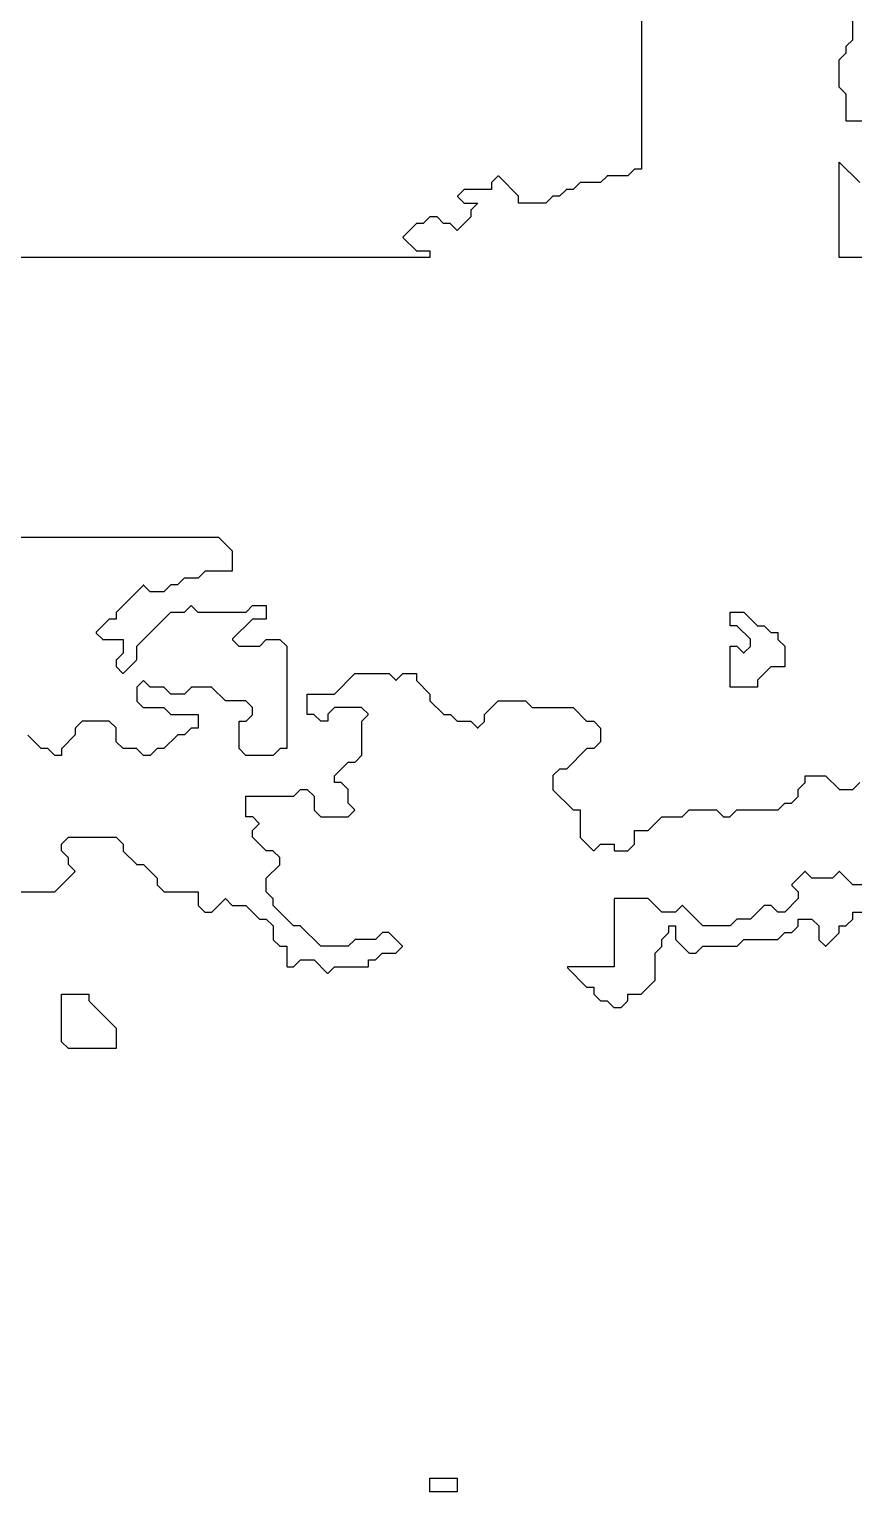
# Model space of a CAD drawing. Header units: metres. Extents: x 0 to 799, y 1 to 1100.
# Drawn here: x 233.2 to 354.1, y 336 to 550.5 of the extents above; entities that cross this region are included whole.
import ezdxf

# ---------------------------------------------------------------- set-up
doc = ezdxf.new("R2010")
doc.units = ezdxf.units.M
doc.layers.add('forest', color=7, linetype='Continuous')
doc.layers.add('forestfragmentation', color=7, linetype='Continuous')

msp = doc.modelspace()

# ---------------------------------------------------------------- linework, layer by layer
at = {"layer": 'forest', "color": 191}
for points in [[(323, 562), (323, 530), (323, 530), (323, 530), (322.04, 530), (322.03, 530), (322.02, 530), (322.01, 530), (322, 529.99), (321.99, 529.99), (321.99, 529.98), (321.98, 529.98), (321.97, 529.97), (321, 529), (321, 529), (321, 529), (318.04, 529), (318.03, 529), (318.02, 529), (318.01, 529), (318, 528.99), (317.99, 528.99), (317.99, 528.98), (317.98, 528.98), (317.97, 528.97), (317, 528), (317, 528), (317, 528), (314.04, 528), (314.03, 528), (314.02, 528), (314.01, 528), (314, 527.99), (313.99, 527.99), (313.99, 527.98), (313.98, 527.98), (313.97, 527.97), (313, 527), (313, 527), (313, 527), (312.04, 527), (312.03, 527), (312.02, 527), (312.01, 527), (312, 526.99), (311.99, 526.99), (311.99, 526.98), (311.98, 526.98), (311.97, 526.97), (311, 526), (311, 526), (311, 526), (310.04, 526), (310.03, 526), (310.02, 526), (310.01, 526), (310, 525.99), (309.99, 525.99), (309.99, 525.98), (309.98, 525.98), (309.97, 525.97), (309, 525), (309, 525), (309, 525), (305, 525), (305, 525), (305, 525), (305, 525.96), (305, 525.97), (305, 525.98), (305, 525.99), (304.99, 526), (304.99, 526.01), (304.98, 526.01), (304.98, 526.02), (304.97, 526.03), (302.07, 528.93), (302.06, 528.94), (302.06, 528.94), (302.05, 528.95), (302.04, 528.95), (302.03, 528.95), (302.02, 528.96), (302.01, 528.96), (302, 528.96), (301.99, 528.96), (301.98, 528.96), (301.97, 528.95), (301.96, 528.95), (301.95, 528.95), (301.94, 528.94), (301.94, 528.94), (301.93, 528.93), (301.03, 528.03), (301.02, 528.02), (301.02, 528.01), (301.01, 528.01), (301.01, 528), (301, 527.99), (301, 527.98), (301, 527.97), (301, 527.96), (301, 527), (301, 527), (301, 527), (297.04, 527), (297.03, 527), (297.02, 527), (297.01, 527), (297, 526.99), (296.99, 526.99), (296.99, 526.98), (296.98, 526.98), (296.97, 526.97), (296.07, 526.07), (296.06, 526.06), (296.06, 526.06), (296.05, 526.05), (296.05, 526.04), (296.05, 526.03), (296.04, 526.02), (296.04, 526.01), (296.04, 526), (296.04, 525.99), (296.04, 525.98), (296.05, 525.97), (296.05, 525.96), (296.05, 525.95), (296.06, 525.94), (296.06, 525.94), (296.07, 525.93), (296.97, 525.03), (296.98, 525.02), (296.99, 525.02), (296.99, 525.01), (297, 525.01), (297.01, 525), (297.02, 525), (297.03, 525), (297.04, 525), (299, 525), (299, 525), (299, 525), (298.03, 524.03), (298.02, 524.02), (298.02, 524.01), (298.01, 524.01), (298.01, 524), (298, 523.99), (298, 523.98), (298, 523.97), (298, 523.96), (298, 523), (298, 523), (298, 523), (296, 521), (296, 521), (296, 521), (295.03, 521.97), (295.02, 521.98), (295.01, 521.98), (295.01, 521.99), (295, 521.99), (294.99, 522), (294.98, 522), (294.97, 522), (294.96, 522), (294, 522), (294, 522), (294, 522), (293.03, 522.97), (293.02, 522.98), (293.01, 522.98), (293.01, 522.99), (293, 522.99), (292.99, 523), (292.98, 523), (292.97, 523), (292.96, 523), (292.04, 523), (292.03, 523), (292.02, 523), (292.01, 523), (292, 522.99), (291.99, 522.99), (291.99, 522.98), (291.98, 522.98), (291.97, 522.97), (291, 522), (291, 522), (291, 522), (290.04, 522), (290.03, 522), (290.02, 522), (290.01, 522), (290, 521.99), (289.99, 521.99), (289.99, 521.98), (289.98, 521.98), (289.97, 521.97), (288.07, 520.07), (288.06, 520.06), (288.06, 520.06), (288.05, 520.05), (288.05, 520.04), (288.05, 520.03), (288.04, 520.02), (288.04, 520.01), (288.04, 520), (288.04, 519.99), (288.04, 519.98), (288.05, 519.97), (288.05, 519.96), (288.05, 519.95), (288.06, 519.94), (288.06, 519.94), (288.07, 519.93), (289.97, 518.03), (289.98, 518.02), (289.99, 518.02), (289.99, 518.01), (290, 518.01), (290.01, 518), (290.02, 518), (290.03, 518), (290.04, 518), (292, 518), (292, 518), (292, 518), (292, 517), (292, 517), (292, 517), (219.1, 517)], [(355.96, 537), (353, 537), (353, 537), (353, 537), (353, 540.96), (353, 540.97), (353, 540.98), (353, 540.99), (352.99, 541), (352.99, 541.01), (352.98, 541.01), (352.98, 541.02), (352.97, 541.03), (352, 542), (352, 542), (352, 542), (352, 546), (352, 546), (352, 546), (352.97, 546.97), (352.98, 546.98), (352.98, 546.99), (352.99, 546.99), (352.99, 547), (353, 547.01), (353, 547.02), (353, 547.03), (353, 547.04), (353, 548), (353, 548), (353, 548), (353.97, 548.97), (353.98, 548.98), (353.98, 548.99), (353.99, 548.99), (353.99, 549), (354, 549.01), (354, 549.02), (354, 549.03), (354, 549.04), (354, 553)], [(363.96, 517), (352, 517), (352, 517), (352, 517), (352, 531), (352, 531), (352, 531), (355, 528)], [(219.1, 476), (261, 476), (261, 476), (261, 476), (263, 474), (263, 474), (263, 474), (263, 471), (263, 471), (263, 471), (259.04, 471), (259.03, 471), (259.02, 471), (259.01, 471), (259, 470.99), (258.99, 470.99), (258.99, 470.98), (258.98, 470.98), (258.97, 470.97), (258, 470), (258, 470), (258, 470), (256.04, 470), (256.03, 470), (256.02, 470), (256.01, 470), (256, 469.99), (255.99, 469.99), (255.99, 469.98), (255.98, 469.98), (255.97, 469.97), (255, 469), (255, 469), (255, 469), (254.04, 469), (254.03, 469), (254.02, 469), (254.01, 469), (254, 468.99), (253.99, 468.99), (253.99, 468.98), (253.98, 468.98), (253.97, 468.97), (253, 468), (253, 468), (253, 468), (251, 468), (251, 468), (251, 468), (250.07, 468.93), (250.06, 468.94), (250.06, 468.94), (250.05, 468.95), (250.04, 468.95), (250.03, 468.95), (250.02, 468.96), (250.01, 468.96), (250, 468.96), (249.99, 468.96), (249.98, 468.96), (249.97, 468.95), (249.96, 468.95), (249.95, 468.95), (249.94, 468.94), (249.94, 468.94), (249.93, 468.93), (246.03, 465.03), (246.02, 465.02), (246.02, 465.01), (246.01, 465.01), (246.01, 465), (246, 464.99), (246, 464.98), (246, 464.97), (246, 464.96), (246, 464), (246, 464), (246, 464), (245.04, 464), (245.03, 464), (245.02, 464), (245.01, 464), (245, 463.99), (244.99, 463.99), (244.99, 463.98), (244.98, 463.98), (244.97, 463.97), (243.07, 462.07), (243.06, 462.06), (243.06, 462.06), (243.05, 462.05), (243.05, 462.04), (243.05, 462.03), (243.04, 462.02), (243.04, 462.01), (243.04, 462), (243.04, 461.99), (243.04, 461.98), (243.05, 461.97), (243.05, 461.96), (243.05, 461.95), (243.06, 461.94), (243.06, 461.94), (243.07, 461.93), (243.97, 461.03), (243.98, 461.02), (243.99, 461.02), (243.99, 461.01), (244, 461.01), (244.01, 461), (244.02, 461), (244.03, 461), (244.04, 461), (247, 461), (247, 461), (247, 461), (247, 459), (247, 459), (247, 459), (246.03, 458.03), (246.02, 458.02), (246.02, 458.01), (246.01, 458.01), (246.01, 458), (246, 457.99), (246, 457.98), (246, 457.97), (246, 457.96), (246, 457.04), (246, 457.03), (246, 457.02), (246, 457.01), (246.01, 457), (246.01, 456.99), (246.02, 456.99), (246.02, 456.98), (246.03, 456.97), (246.93, 456.07), (246.94, 456.06), (246.94, 456.06), (246.95, 456.05), (246.96, 456.05), (246.97, 456.05), (246.98, 456.04), (246.99, 456.04), (247, 456.04), (247.01, 456.04), (247.02, 456.04), (247.03, 456.05), (247.04, 456.05), (247.05, 456.05), (247.06, 456.06), (247.06, 456.06), (247.07, 456.07), (248.97, 457.97), (248.98, 457.98), (248.98, 457.99), (248.99, 457.99), (248.99, 458), (249, 458.01), (249, 458.02), (249, 458.03), (249, 458.04), (249, 460), (249, 460), (249, 460), (254, 465), (254, 465), (254, 465), (255.96, 465), (255.97, 465), (255.98, 465), (255.99, 465), (256, 465.01), (256.01, 465.01), (256.01, 465.02), (256.02, 465.02), (256.03, 465.03), (257, 466), (257, 466), (257, 466), (257.97, 465.03), (257.98, 465.02), (257.99, 465.02), (257.99, 465.01), (258, 465.01), (258.01, 465), (258.02, 465), (258.03, 465), (258.04, 465), (264.96, 465), (264.97, 465), (264.98, 465), (264.99, 465), (265, 465.01), (265.01, 465.01), (265.01, 465.02), (265.02, 465.02), (265.03, 465.03), (266, 466), (266, 466), (266, 466), (268, 466), (268, 466), (268, 466), (268, 464), (268, 464), (268, 464), (266.04, 464), (266.03, 464), (266.02, 464), (266.01, 464), (266, 463.99), (265.99, 463.99), (265.99, 463.98), (265.98, 463.98), (265.97, 463.97), (263.07, 461.07), (263.06, 461.06), (263.06, 461.06), (263.05, 461.05), (263.05, 461.04), (263.05, 461.03), (263.04, 461.02), (263.04, 461.01), (263.04, 461), (263.04, 460.99), (263.04, 460.98), (263.05, 460.97), (263.05, 460.96), (263.05, 460.95), (263.06, 460.94), (263.06, 460.94), (263.07, 460.93), (263.97, 460.03), (263.98, 460.02), (263.99, 460.02), (263.99, 460.01), (264, 460.01), (264.01, 460), (264.02, 460), (264.03, 460), (264.04, 460), (266.96, 460), (266.97, 460), (266.98, 460), (266.99, 460), (267, 460.01), (267.01, 460.01), (267.01, 460.02), (267.02, 460.02), (267.03, 460.03), (268, 461), (268, 461), (268, 461), (270, 461), (270, 461), (270, 461), (271, 460), (271, 460), (271, 460), (271, 445), (271, 445), (271, 445), (270.04, 445), (270.03, 445), (270.02, 445), (270.01, 445), (270, 444.99), (269.99, 444.99), (269.99, 444.98), (269.98, 444.98), (269.97, 444.97), (269, 444), (269, 444), (269, 444), (265, 444), (265, 444), (265, 444), (264, 445), (264, 445), (264, 445), (264, 449), (264, 449), (264, 449), (264.96, 449), (264.97, 449), (264.98, 449), (264.99, 449), (265, 449.01), (265.01, 449.01), (265.01, 449.02), (265.02, 449.02), (265.03, 449.03), (265.97, 449.97), (265.98, 449.98), (265.98, 449.99), (265.99, 449.99), (265.99, 450), (266, 450.01), (266, 450.02), (266, 450.03), (266, 450.04), (266, 450.96), (266, 450.97), (266, 450.98), (266, 450.99), (265.99, 451), (265.99, 451.01), (265.98, 451.01), (265.98, 451.02), (265.97, 451.03), (265.03, 451.97), (265.02, 451.98), (265.01, 451.98), (265.01, 451.99), (265, 451.99), (264.99, 452), (264.98, 452), (264.97, 452), (264.96, 452), (262, 452), (262, 452), (262, 452), (260.03, 453.97), (260.02, 453.98), (260.01, 453.98), (260.01, 453.99), (260, 453.99), (259.99, 454), (259.98, 454), (259.97, 454), (259.96, 454), (257.04, 454), (257.03, 454), (257.02, 454), (257.01, 454), (257, 453.99), (256.99, 453.99), (256.99, 453.98), (256.98, 453.98), (256.97, 453.97), (256, 453), (256, 453), (256, 453), (254, 453), (254, 453), (254, 453), (253.03, 453.97), (253.02, 453.98), (253.01, 453.98), (253.01, 453.99), (253, 453.99), (252.99, 454), (252.98, 454), (252.97, 454), (252.96, 454), (251, 454), (251, 454), (251, 454), (250.07, 454.93), (250.06, 454.94), (250.06, 454.94), (250.05, 454.95), (250.04, 454.95), (250.03, 454.95), (250.02, 454.96), (250.01, 454.96), (250, 454.96), (249.99, 454.96), (249.98, 454.96), (249.97, 454.95), (249.96, 454.95), (249.95, 454.95), (249.94, 454.94), (249.94, 454.94), (249.93, 454.93), (249.03, 454.03), (249.02, 454.02), (249.02, 454.01), (249.01, 454.01), (249.01, 454), (249, 453.99), (249, 453.98), (249, 453.97), (249, 453.96), (249, 452.04), (249, 452.03), (249, 452.02), (249, 452.01), (249.01, 452), (249.01, 451.99), (249.02, 451.99), (249.02, 451.98), (249.03, 451.97), (249.97, 451.03), (249.98, 451.02), (249.99, 451.02), (249.99, 451.01), (250, 451.01), (250.01, 451), (250.02, 451), (250.03, 451), (250.04, 451), (253, 451), (253, 451), (253, 451), (253.97, 450.03), (253.98, 450.02), (253.99, 450.02), (253.99, 450.01), (254, 450.01), (254.01, 450), (254.02, 450), (254.03, 450), (254.04, 450), (258, 450), (258, 450), (258, 450), (258, 448), (258, 448), (258, 448), (257.04, 448), (257.03, 448), (257.02, 448), (257.01, 448), (257, 447.99), (256.99, 447.99), (256.99, 447.98), (256.98, 447.98), (256.97, 447.97), (256, 447), (256, 447), (256, 447), (255.04, 447), (255.03, 447), (255.02, 447), (255.01, 447), (255, 446.99), (254.99, 446.99), (254.99, 446.98), (254.98, 446.98), (254.97, 446.97), (253, 445), (253, 445), (253, 445), (252.04, 445), (252.03, 445), (252.02, 445), (252.01, 445), (252, 444.99), (251.99, 444.99), (251.99, 444.98), (251.98, 444.98), (251.97, 444.97), (251, 444), (251, 444), (251, 444), (250, 444), (250, 444), (250, 444), (249.03, 444.97), (249.02, 444.98), (249.01, 444.98), (249.01, 444.99), (249, 444.99), (248.99, 445), (248.98, 445), (248.97, 445), (248.96, 445), (247, 445), (247, 445), (247, 445), (246, 446), (246, 446), (246, 446), (246, 447.96), (246, 447.97), (246, 447.98), (246, 447.99), (245.99, 448), (245.99, 448.01), (245.98, 448.01), (245.98, 448.02), (245.97, 448.03), (245.03, 448.97), (245.02, 448.98), (245.01, 448.98), (245.01, 448.99), (245, 448.99), (244.99, 449), (244.98, 449), (244.97, 449), (244.96, 449), (241.04, 449), (241.03, 449), (241.02, 449), (241.01, 449), (241, 448.99), (240.99, 448.99), (240.99, 448.98), (240.98, 448.98), (240.97, 448.97), (240.03, 448.03), (240.02, 448.02), (240.02, 448.01), (240.01, 448.01), (240.01, 448), (240, 447.99), (240, 447.98), (240, 447.97), (240, 447.96), (240, 447), (240, 447), (240, 447), (238.03, 445.03), (238.02, 445.02), (238.02, 445.01), (238.01, 445.01), (238.01, 445), (238, 444.99), (238, 444.98), (238, 444.97), (238, 444.96), (238, 444), (238, 444), (238, 444), (237, 444), (237, 444), (237, 444), (236.03, 444.97), (236.02, 444.98), (236.01, 444.98), (236.01, 444.99), (236, 444.99), (235.99, 445), (235.98, 445), (235.97, 445), (235.96, 445), (235, 445), (235, 445), (235, 445), (233.03, 446.97)], [(336, 465), (336, 465), (338, 465), (338, 465), (338, 465), (339.97, 463.03), (339.98, 463.02), (339.99, 463.02), (339.99, 463.01), (340, 463.01), (340.01, 463), (340.02, 463), (340.03, 463), (340.04, 463), (341, 463), (341, 463), (341, 463), (341.97, 462.03), (341.98, 462.02), (341.99, 462.02), (341.99, 462.01), (342, 462.01), (342.01, 462), (342.02, 462), (342.03, 462), (342.04, 462), (343, 462), (343, 462), (343, 462), (343, 461.04), (343, 461.03), (343, 461.02), (343, 461.01), (343.01, 461), (343.01, 460.99), (343.02, 460.99), (343.02, 460.98), (343.03, 460.97), (344, 460), (344, 460), (344, 460), (344, 457), (344, 457), (344, 457), (342.04, 457), (342.03, 457), (342.02, 457), (342.01, 457), (342, 456.99), (341.99, 456.99), (341.99, 456.98), (341.98, 456.98), (341.97, 456.97), (340.03, 455.03), (340.02, 455.02), (340.02, 455.01), (340.01, 455.01), (340.01, 455), (340, 454.99), (340, 454.98), (340, 454.97), (340, 454.96), (340, 454), (340, 454), (340, 454), (336, 454), (336, 454), (336, 454), (336, 460), (336, 460), (336, 460), (337, 460), (337, 460), (337, 460), (337.93, 459.07), (337.94, 459.06), (337.94, 459.06), (337.95, 459.05), (337.96, 459.05), (337.97, 459.05), (337.98, 459.04), (337.99, 459.04), (338, 459.04), (338.01, 459.04), (338.02, 459.04), (338.03, 459.05), (338.04, 459.05), (338.05, 459.05), (338.06, 459.06), (338.06, 459.06), (338.07, 459.07), (338.97, 459.97), (338.98, 459.98), (338.98, 459.99), (338.99, 459.99), (338.99, 460), (339, 460.01), (339, 460.02), (339, 460.03), (339, 460.04), (339, 460.96), (339, 460.97), (339, 460.98), (339, 460.99), (338.99, 461), (338.99, 461.01), (338.98, 461.01), (338.98, 461.02), (338.97, 461.03), (337.03, 462.97), (337.02, 462.98), (337.01, 462.98), (337.01, 462.99), (337, 462.99), (336.99, 463), (336.98, 463), (336.97, 463), (336.96, 463), (336, 463), (336, 463), (336, 463), (336, 465), (336, 465)], [(220, 424), (236.96, 424), (236.97, 424), (236.98, 424), (236.99, 424), (237, 424.01), (237.01, 424.01), (237.01, 424.02), (237.02, 424.02), (237.03, 424.03), (239.93, 426.93), (239.94, 426.94), (239.94, 426.94), (239.95, 426.95), (239.95, 426.96), (239.95, 426.97), (239.96, 426.98), (239.96, 426.99), (239.96, 427), (239.96, 427.01), (239.96, 427.02), (239.95, 427.03), (239.95, 427.04), (239.95, 427.05), (239.94, 427.06), (239.94, 427.06), (239.93, 427.07), (239, 428), (239, 428), (239, 428), (239, 428.96), (239, 428.97), (239, 428.98), (239, 428.99), (238.99, 429), (238.99, 429.01), (238.98, 429.01), (238.98, 429.02), (238.97, 429.03), (238, 430), (238, 430), (238, 430), (238, 431), (238, 431), (238, 431), (239, 432), (239, 432), (239, 432), (246, 432), (246, 432), (246, 432), (247, 431), (247, 431), (247, 431), (247, 430.04), (247, 430.03), (247, 430.02), (247, 430.01), (247.01, 430), (247.01, 429.99), (247.02, 429.99), (247.02, 429.98), (247.03, 429.97), (248.97, 428.03), (248.98, 428.02), (248.99, 428.02), (248.99, 428.01), (249, 428.01), (249.01, 428), (249.02, 428), (249.03, 428), (249.04, 428), (250, 428), (250, 428), (250, 428), (252, 426), (252, 426), (252, 426), (252, 425.04), (252, 425.03), (252, 425.02), (252, 425.01), (252.01, 425), (252.01, 424.99), (252.02, 424.99), (252.02, 424.98), (252.03, 424.97), (252.97, 424.03), (252.98, 424.02), (252.99, 424.02), (252.99, 424.01), (253, 424.01), (253.01, 424), (253.02, 424), (253.03, 424), (253.04, 424), (258, 424), (258, 424), (258, 424), (258, 422.04), (258, 422.03), (258, 422.02), (258, 422.01), (258.01, 422), (258.01, 421.99), (258.02, 421.99), (258.02, 421.98), (258.03, 421.97), (258.97, 421.03), (258.98, 421.02), (258.99, 421.02), (258.99, 421.01), (259, 421.01), (259.01, 421), (259.02, 421), (259.03, 421), (259.04, 421), (259.96, 421), (259.97, 421), (259.98, 421), (259.99, 421), (260, 421.01), (260.01, 421.01), (260.01, 421.02), (260.02, 421.02), (260.03, 421.03), (262, 423), (262, 423), (262, 423), (262.97, 422.03), (262.98, 422.02), (262.99, 422.02), (262.99, 422.01), (263, 422.01), (263.01, 422), (263.02, 422), (263.03, 422), (263.04, 422), (265, 422), (265, 422), (265, 422), (266.97, 420.03), (266.98, 420.02), (266.99, 420.02), (266.99, 420.01), (267, 420.01), (267.01, 420), (267.02, 420), (267.03, 420), (267.04, 420), (268, 420), (268, 420), (268, 420), (269, 419), (269, 419), (269, 419), (269, 417.04), (269, 417.03), (269, 417.02), (269, 417.01), (269.01, 417), (269.01, 416.99), (269.02, 416.99), (269.02, 416.98), (269.03, 416.97), (269.97, 416.03), (269.98, 416.02), (269.99, 416.02), (269.99, 416.01), (270, 416.01), (270.01, 416), (270.02, 416), (270.03, 416), (270.04, 416), (271, 416), (271, 416), (271, 416), (271, 413.1), (271, 413.09), (271, 413.08), (271, 413.07), (271.01, 413.06), (271.01, 413.05), (271.02, 413.04), (271.02, 413.04), (271.03, 413.03), (271.04, 413.02), (271.04, 413.02), (271.05, 413.01), (271.06, 413.01), (271.07, 413), (271.08, 413), (271.09, 413), (271.1, 413), (271.96, 413), (271.97, 413), (271.98, 413), (271.99, 413), (272, 413.01), (272.01, 413.01), (272.01, 413.02), (272.02, 413.02), (272.03, 413.03), (273, 414), (273, 414), (273, 414), (275, 414), (275, 414), (275, 414), (276.93, 412.07), (276.94, 412.06), (276.94, 412.06), (276.95, 412.05), (276.96, 412.05), (276.97, 412.05), (276.98, 412.04), (276.99, 412.04), (277, 412.04), (277.01, 412.04), (277.02, 412.04), (277.03, 412.05), (277.04, 412.05), (277.05, 412.05), (277.06, 412.06), (277.06, 412.06), (277.07, 412.07), (278, 413), (278, 413), (278, 413), (282.9, 413), (282.91, 413), (282.92, 413), (282.93, 413), (282.94, 413.01), (282.95, 413.01), (282.96, 413.02), (282.96, 413.02), (282.97, 413.03), (282.98, 413.04), (282.98, 413.04), (282.99, 413.05), (282.99, 413.06), (283, 413.07), (283, 413.08), (283, 413.09), (283, 413.1), (283, 414), (283, 414), (283, 414), (283.96, 414), (283.97, 414), (283.98, 414), (283.99, 414), (284, 414.01), (284.01, 414.01), (284.01, 414.02), (284.02, 414.02), (284.03, 414.03), (285, 415), (285, 415), (285, 415), (286.96, 415), (286.97, 415), (286.98, 415), (286.99, 415), (287, 415.01), (287.01, 415.01), (287.01, 415.02), (287.02, 415.02), (287.03, 415.03), (287.93, 415.93), (287.94, 415.94), (287.94, 415.94), (287.95, 415.95), (287.95, 415.96), (287.95, 415.97), (287.96, 415.98), (287.96, 415.99), (287.96, 416), (287.96, 416.01), (287.96, 416.02), (287.95, 416.03), (287.95, 416.04), (287.95, 416.05), (287.94, 416.06), (287.94, 416.06), (287.93, 416.07), (286.03, 417.97), (286.02, 417.98), (286.01, 417.98), (286.01, 417.99), (286, 417.99), (285.99, 418), (285.98, 418), (285.97, 418), (285.96, 418), (285.04, 418), (285.03, 418), (285.02, 418), (285.01, 418), (285, 417.99), (284.99, 417.99), (284.99, 417.98), (284.98, 417.98), (284.97, 417.97), (284, 417), (284, 417), (284, 417), (281.04, 417), (281.03, 417), (281.02, 417), (281.01, 417), (281, 416.99), (280.99, 416.99), (280.99, 416.98), (280.98, 416.98), (280.97, 416.97), (280, 416), (280, 416), (280, 416), (276, 416), (276, 416), (276, 416), (273.03, 418.97), (273.02, 418.98), (273.01, 418.98), (273.01, 418.99), (273, 418.99), (272.99, 419), (272.98, 419), (272.97, 419), (272.96, 419), (272, 419), (272, 419), (272, 419), (269, 422), (269, 422), (269, 422), (269, 422.96), (269, 422.97), (269, 422.98), (269, 422.99), (268.99, 423), (268.99, 423.01), (268.98, 423.01), (268.98, 423.02), (268.97, 423.03), (268, 424), (268, 424), (268, 424), (268, 426), (268, 426), (268, 426), (269.97, 427.97), (269.98, 427.98), (269.98, 427.99), (269.99, 427.99), (269.99, 428), (270, 428.01), (270, 428.02), (270, 428.03), (270, 428.04), (270, 428.96), (270, 428.97), (270, 428.98), (270, 428.99), (269.99, 429), (269.99, 429.01), (269.98, 429.01), (269.98, 429.02), (269.97, 429.03), (269.03, 429.97), (269.02, 429.98), (269.01, 429.98), (269.01, 429.99), (269, 429.99), (268.99, 430), (268.98, 430), (268.97, 430), (268.96, 430), (268, 430), (268, 430), (268, 430), (266, 432), (266, 432), (266, 432), (266, 433), (266, 433), (266, 433), (266.93, 433.93), (266.94, 433.94), (266.94, 433.94), (266.95, 433.95), (266.95, 433.96), (266.95, 433.97), (266.96, 433.98), (266.96, 433.99), (266.96, 434), (266.96, 434.01), (266.96, 434.02), (266.95, 434.03), (266.95, 434.04), (266.95, 434.05), (266.94, 434.06), (266.94, 434.06), (266.93, 434.07), (266.03, 434.97), (266.02, 434.98), (266.01, 434.98), (266.01, 434.99), (266, 434.99), (265.99, 435), (265.98, 435), (265.97, 435), (265.96, 435), (265, 435), (265, 435), (265, 435), (265, 438), (265, 438), (265, 438), (271.96, 438), (271.97, 438), (271.98, 438), (271.99, 438), (272, 438.01), (272.01, 438.01), (272.01, 438.02), (272.02, 438.02), (272.03, 438.03), (273, 439), (273, 439), (273, 439), (274, 439), (274, 439), (274, 439), (275, 438), (275, 438), (275, 438), (275, 436.04), (275, 436.03), (275, 436.02), (275, 436.01), (275.01, 436), (275.01, 435.99), (275.02, 435.99), (275.02, 435.98), (275.03, 435.97), (275.97, 435.03), (275.98, 435.02), (275.99, 435.02), (275.99, 435.01), (276, 435.01), (276.01, 435), (276.02, 435), (276.03, 435), (276.04, 435), (279.96, 435), (279.97, 435), (279.98, 435), (279.99, 435), (280, 435.01), (280.01, 435.01), (280.01, 435.02), (280.02, 435.02), (280.03, 435.03), (280.93, 435.93), (280.94, 435.94), (280.94, 435.94), (280.95, 435.95), (280.95, 435.96), (280.95, 435.97), (280.96, 435.98), (280.96, 435.99), (280.96, 436), (280.96, 436.01), (280.96, 436.02), (280.95, 436.03), (280.95, 436.04), (280.95, 436.05), (280.94, 436.06), (280.94, 436.06), (280.93, 436.07), (280, 437), (280, 437), (280, 437), (280, 438.96), (280, 438.97), (280, 438.98), (280, 438.99), (279.99, 439), (279.99, 439.01), (279.98, 439.01), (279.98, 439.02), (279.97, 439.03), (279.03, 439.97), (279.02, 439.98), (279.01, 439.98), (279.01, 439.99), (279, 439.99), (278.99, 440), (278.98, 440), (278.97, 440), (278.96, 440), (278, 440), (278, 440), (278, 440), (278, 441), (278, 441), (278, 441), (280, 443), (280, 443), (280, 443), (280.96, 443), (280.97, 443), (280.98, 443), (280.99, 443), (281, 443.01), (281.01, 443.01), (281.01, 443.02), (281.02, 443.02), (281.03, 443.03), (281.97, 443.97), (281.98, 443.98), (281.98, 443.99), (281.99, 443.99), (281.99, 444), (282, 444.01), (282, 444.02), (282, 444.03), (282, 444.04), (282, 449), (282, 449), (282, 449), (282.93, 449.93), (282.94, 449.94), (282.94, 449.94), (282.95, 449.95), (282.95, 449.96), (282.95, 449.97), (282.96, 449.98), (282.96, 449.99), (282.96, 450), (282.96, 450.01), (282.96, 450.02), (282.95, 450.03), (282.95, 450.04), (282.95, 450.05), (282.94, 450.06), (282.94, 450.06), (282.93, 450.07), (282.03, 450.97), (282.02, 450.98), (282.01, 450.98), (282.01, 450.99), (282, 450.99), (281.99, 451), (281.98, 451), (281.97, 451), (281.96, 451), (278.04, 451), (278.03, 451), (278.02, 451), (278.01, 451), (278, 450.99), (277.99, 450.99), (277.99, 450.98), (277.98, 450.98), (277.97, 450.97), (277.03, 450.03), (277.02, 450.02), (277.02, 450.01), (277.01, 450.01), (277.01, 450), (277, 449.99), (277, 449.98), (277, 449.97), (277, 449.96), (277, 449), (277, 449), (277, 449), (276, 449), (276, 449), (276, 449), (275.03, 449.97), (275.02, 449.98), (275.01, 449.98), (275.01, 449.99), (275, 449.99), (274.99, 450), (274.98, 450), (274.97, 450), (274.96, 450), (274, 450), (274, 450), (274, 450), (274, 453), (274, 453), (274, 453), (277.96, 453), (277.97, 453), (277.98, 453), (277.99, 453), (278, 453.01), (278.01, 453.01), (278.01, 453.02), (278.02, 453.02), (278.03, 453.03), (281, 456), (281, 456), (281, 456), (286, 456), (286, 456), (286, 456), (286.93, 455.07), (286.94, 455.06), (286.94, 455.06), (286.95, 455.05), (286.96, 455.05), (286.97, 455.05), (286.98, 455.04), (286.99, 455.04), (287, 455.04), (287.01, 455.04), (287.02, 455.04), (287.03, 455.05), (287.04, 455.05), (287.05, 455.05), (287.06, 455.06), (287.06, 455.06), (287.07, 455.07), (288, 456), (288, 456), (288, 456), (290, 456), (290, 456), (290, 456), (290, 455.04), (290, 455.03), (290, 455.02), (290, 455.01), (290.01, 455), (290.01, 454.99), (290.02, 454.99), (290.02, 454.98), (290.03, 454.97), (292, 453), (292, 453), (292, 453), (292, 452.04), (292, 452.03), (292, 452.02), (292, 452.01), (292.01, 452), (292.01, 451.99), (292.02, 451.99), (292.02, 451.98), (292.03, 451.97), (293.97, 450.03), (293.98, 450.02), (293.99, 450.02), (293.99, 450.01), (294, 450.01), (294.01, 450), (294.02, 450), (294.03, 450), (294.04, 450), (295, 450), (295, 450), (295, 450), (295.97, 449.03), (295.98, 449.02), (295.99, 449.02), (295.99, 449.01), (296, 449.01), (296.01, 449), (296.02, 449), (296.03, 449), (296.04, 449), (298, 449), (298, 449), (298, 449), (298.93, 448.07), (298.94, 448.06), (298.94, 448.06), (298.95, 448.05), (298.96, 448.05), (298.97, 448.05), (298.98, 448.04), (298.99, 448.04), (299, 448.04), (299.01, 448.04), (299.02, 448.04), (299.03, 448.05), (299.04, 448.05), (299.05, 448.05), (299.06, 448.06), (299.06, 448.06), (299.07, 448.07), (299.97, 448.97), (299.98, 448.98), (299.98, 448.99), (299.99, 448.99), (299.99, 449), (300, 449.01), (300, 449.02), (300, 449.03), (300, 449.04), (300, 450), (300, 450), (300, 450), (302, 452), (302, 452), (302, 452), (306, 452), (306, 452), (306, 452), (306.97, 451.03), (306.98, 451.02), (306.99, 451.02), (306.99, 451.01), (307, 451.01), (307.01, 451), (307.02, 451), (307.03, 451), (307.04, 451), (313, 451), (313, 451), (313, 451), (314.97, 449.03), (314.98, 449.02), (314.99, 449.02), (314.99, 449.01), (315, 449.01), (315.01, 449), (315.02, 449), (315.03, 449), (315.04, 449), (316, 449), (316, 449), (316, 449), (317, 448), (317, 448), (317, 448), (317, 446), (317, 446), (317, 446), (316, 445), (316, 445), (316, 445), (315.04, 445), (315.03, 445), (315.02, 445), (315.01, 445), (315, 444.99), (314.99, 444.99), (314.99, 444.98), (314.98, 444.98), (314.97, 444.97), (312, 442), (312, 442), (312, 442), (311.04, 442), (311.03, 442), (311.02, 442), (311.01, 442), (311, 441.99), (310.99, 441.99), (310.99, 441.98), (310.98, 441.98), (310.97, 441.97), (310.03, 441.03), (310.02, 441.02), (310.02, 441.01), (310.01, 441.01), (310.01, 441), (310, 440.99), (310, 440.98), (310, 440.97), (310, 440.96), (310, 439.04), (310, 439.03), (310, 439.02), (310, 439.01), (310.01, 439), (310.01, 438.99), (310.02, 438.99), (310.02, 438.98), (310.03, 438.97), (312.97, 436.03), (312.98, 436.02), (312.99, 436.02), (312.99, 436.01), (313, 436.01), (313.01, 436), (313.02, 436), (313.03, 436), (313.04, 436), (314, 436), (314, 436), (314, 436), (314, 432.04), (314, 432.03), (314, 432.02), (314, 432.01), (314.01, 432), (314.01, 431.99), (314.02, 431.99), (314.02, 431.98), (314.03, 431.97), (315.93, 430.07), (315.94, 430.06), (315.94, 430.06), (315.95, 430.05), (315.96, 430.05), (315.97, 430.05), (315.98, 430.04), (315.99, 430.04), (316, 430.04), (316.01, 430.04), (316.02, 430.04), (316.03, 430.05), (316.04, 430.05), (316.05, 430.05), (316.06, 430.06), (316.06, 430.06), (316.07, 430.07), (317, 431), (317, 431), (317, 431), (319, 431), (319, 431), (319, 431), (319, 430.1), (319, 430.09), (319, 430.08), (319, 430.07), (319.01, 430.06), (319.01, 430.05), (319.02, 430.04), (319.02, 430.04), (319.03, 430.03), (319.04, 430.02), (319.04, 430.02), (319.05, 430.01), (319.06, 430.01), (319.07, 430), (319.08, 430), (319.09, 430), (319.1, 430), (320.96, 430), (320.97, 430), (320.98, 430), (320.99, 430), (321, 430.01), (321.01, 430.01), (321.01, 430.02), (321.02, 430.02), (321.03, 430.03), (321.97, 430.97), (321.98, 430.98), (321.98, 430.99), (321.99, 430.99), (321.99, 431), (322, 431.01), (322, 431.02), (322, 431.03), (322, 431.04), (322, 433), (322, 433), (322, 433), (323.96, 433), (323.97, 433), (323.98, 433), (323.99, 433), (324, 433.01), (324.01, 433.01), (324.01, 433.02), (324.02, 433.02), (324.03, 433.03), (326, 435), (326, 435), (326, 435), (328.96, 435), (328.97, 435), (328.98, 435), (328.99, 435), (329, 435.01), (329.01, 435.01), (329.01, 435.02), (329.02, 435.02), (329.03, 435.03), (330, 436), (330, 436), (330, 436), (334, 436), (334, 436), (334, 436), (334.97, 435.03), (334.98, 435.02), (334.99, 435.02), (334.99, 435.01), (335, 435.01), (335.01, 435), (335.02, 435), (335.03, 435), (335.04, 435), (335.96, 435), (335.97, 435), (335.98, 435), (335.99, 435), (336, 435.01), (336.01, 435.01), (336.01, 435.02), (336.02, 435.02), (336.03, 435.03), (337, 436), (337, 436), (337, 436), (342.96, 436), (342.97, 436), (342.98, 436), (342.99, 436), (343, 436.01), (343.01, 436.01), (343.01, 436.02), (343.02, 436.02), (343.03, 436.03), (344, 437), (344, 437), (344, 437), (344.96, 437), (344.97, 437), (344.98, 437), (344.99, 437), (345, 437.01), (345.01, 437.01), (345.01, 437.02), (345.02, 437.02), (345.03, 437.03), (345.97, 437.97), (345.98, 437.98), (345.98, 437.99), (345.99, 437.99), (345.99, 438), (346, 438.01), (346, 438.02), (346, 438.03), (346, 438.04), (346, 439), (346, 439), (346, 439), (346.97, 439.97), (346.98, 439.98), (346.98, 439.99), (346.99, 439.99), (346.99, 440), (347, 440.01), (347, 440.02), (347, 440.03), (347, 440.04), (347, 441), (347, 441), (347, 441), (350, 441), (350, 441), (350, 441), (351.97, 439.03), (351.98, 439.02), (351.99, 439.02), (351.99, 439.01), (352, 439.01), (352.01, 439), (352.02, 439), (352.03, 439), (352.04, 439), (353.96, 439), (353.97, 439), (353.98, 439), (353.99, 439), (354, 439.01), (354.01, 439.01), (354.01, 439.02), (354.02, 439.02), (354.03, 439.03), (355, 440)], [(363, 425), (354, 425), (354, 425), (354, 425), (352.07, 426.93), (352.06, 426.94), (352.06, 426.94), (352.05, 426.95), (352.04, 426.95), (352.03, 426.95), (352.02, 426.96), (352.01, 426.96), (352, 426.96), (351.99, 426.96), (351.98, 426.96), (351.97, 426.95), (351.96, 426.95), (351.95, 426.95), (351.94, 426.94), (351.94, 426.94), (351.93, 426.93), (351, 426), (351, 426), (351, 426), (348, 426), (348, 426), (348, 426), (347.07, 426.93), (347.06, 426.94), (347.06, 426.94), (347.05, 426.95), (347.04, 426.95), (347.03, 426.95), (347.02, 426.96), (347.01, 426.96), (347, 426.96), (346.99, 426.96), (346.98, 426.96), (346.97, 426.95), (346.96, 426.95), (346.95, 426.95), (346.94, 426.94), (346.94, 426.94), (346.93, 426.93), (345.07, 425.07), (345.06, 425.06), (345.06, 425.06), (345.05, 425.05), (345.05, 425.04), (345.05, 425.03), (345.04, 425.02), (345.04, 425.01), (345.04, 425), (345.04, 424.99), (345.04, 424.98), (345.05, 424.97), (345.05, 424.96), (345.05, 424.95), (345.06, 424.94), (345.06, 424.94), (345.07, 424.93), (346, 424), (346, 424), (346, 424), (346, 423), (346, 423), (346, 423), (344, 421), (344, 421), (344, 421), (343, 421), (343, 421), (343, 421), (342.03, 421.97), (342.02, 421.98), (342.01, 421.98), (342.01, 421.99), (342, 421.99), (341.99, 422), (341.98, 422), (341.97, 422), (341.96, 422), (341.04, 422), (341.03, 422), (341.02, 422), (341.01, 422), (341, 421.99), (340.99, 421.99), (340.99, 421.98), (340.98, 421.98), (340.97, 421.97), (339, 420), (339, 420), (339, 420), (337.04, 420), (337.03, 420), (337.02, 420), (337.01, 420), (337, 419.99), (336.99, 419.99), (336.99, 419.98), (336.98, 419.98), (336.97, 419.97), (336, 419), (336, 419), (336, 419), (332, 419), (332, 419), (332, 419), (329.07, 421.93), (329.06, 421.94), (329.06, 421.94), (329.05, 421.95), (329.04, 421.95), (329.03, 421.95), (329.02, 421.96), (329.01, 421.96), (329, 421.96), (328.99, 421.96), (328.98, 421.96), (328.97, 421.95), (328.96, 421.95), (328.95, 421.95), (328.94, 421.94), (328.94, 421.94), (328.93, 421.93), (328, 421), (328, 421), (328, 421), (326, 421), (326, 421), (326, 421), (324.03, 422.97), (324.02, 422.98), (324.01, 422.98), (324.01, 422.99), (324, 422.99), (323.99, 423), (323.98, 423), (323.97, 423), (323.96, 423), (319.1, 423), (319.09, 423), (319.08, 423), (319.07, 423), (319.06, 422.99), (319.05, 422.99), (319.04, 422.98), (319.04, 422.98), (319.03, 422.97), (319.02, 422.96), (319.02, 422.96), (319.01, 422.95), (319.01, 422.94), (319, 422.93), (319, 422.92), (319, 422.91), (319, 422.9), (319, 413), (319, 413), (319, 413), (312.24, 413), (312.23, 413), (312.22, 413), (312.21, 413), (312.2, 412.99), (312.19, 412.99), (312.19, 412.98), (312.18, 412.98), (312.17, 412.97), (312.16, 412.96), (312.16, 412.96), (312.15, 412.95), (312.15, 412.94), (312.15, 412.93), (312.14, 412.92), (312.14, 412.91), (312.14, 412.9), (312.14, 412.89), (312.14, 412.88), (312.15, 412.87), (312.15, 412.86), (312.15, 412.85), (312.16, 412.84), (312.16, 412.84), (312.17, 412.83), (314.97, 410.03), (314.98, 410.02), (314.99, 410.02), (314.99, 410.01), (315, 410.01), (315.01, 410), (315.02, 410), (315.03, 410), (315.04, 410), (316, 410), (316, 410), (316, 410), (316, 409.04), (316, 409.03), (316, 409.02), (316, 409.01), (316.01, 409), (316.01, 408.99), (316.02, 408.99), (316.02, 408.98), (316.03, 408.97), (316.97, 408.03), (316.98, 408.02), (316.99, 408.02), (316.99, 408.01), (317, 408.01), (317.01, 408), (317.02, 408), (317.03, 408), (317.04, 408), (318, 408), (318, 408), (318, 408), (318.97, 407.03), (318.98, 407.02), (318.99, 407.02), (318.99, 407.01), (319, 407.01), (319.01, 407), (319.02, 407), (319.03, 407), (319.04, 407), (319.96, 407), (319.97, 407), (319.98, 407), (319.99, 407), (320, 407.01), (320.01, 407.01), (320.01, 407.02), (320.02, 407.02), (320.03, 407.03), (320.97, 407.97), (320.98, 407.98), (320.98, 407.99), (320.99, 407.99), (320.99, 408), (321, 408.01), (321, 408.02), (321, 408.03), (321, 408.04), (321, 409), (321, 409), (321, 409), (322.96, 409), (322.97, 409), (322.98, 409), (322.99, 409), (323, 409.01), (323.01, 409.01), (323.01, 409.02), (323.02, 409.02), (323.03, 409.03), (324.97, 410.97), (324.98, 410.98), (324.98, 410.99), (324.99, 410.99), (324.99, 411), (325, 411.01), (325, 411.02), (325, 411.03), (325, 411.04), (325, 415), (325, 415), (325, 415), (325.97, 415.97), (325.98, 415.98), (325.98, 415.99), (325.99, 415.99), (325.99, 416), (326, 416.01), (326, 416.02), (326, 416.03), (326, 416.04), (326, 417), (326, 417), (326, 417), (326.97, 417.97), (326.98, 417.98), (326.98, 417.99), (326.99, 417.99), (326.99, 418), (327, 418.01), (327, 418.02), (327, 418.03), (327, 418.04), (327, 419), (327, 419), (327, 419), (328, 419), (328, 419), (328, 419), (328, 417.04), (328, 417.03), (328, 417.02), (328, 417.01), (328.01, 417), (328.01, 416.99), (328.02, 416.99), (328.02, 416.98), (328.03, 416.97), (329.97, 415.03), (329.98, 415.02), (329.99, 415.02), (329.99, 415.01), (330, 415.01), (330.01, 415), (330.02, 415), (330.03, 415), (330.04, 415), (330.96, 415), (330.97, 415), (330.98, 415), (330.99, 415), (331, 415.01), (331.01, 415.01), (331.01, 415.02), (331.02, 415.02), (331.03, 415.03), (332, 416), (332, 416), (332, 416), (336.96, 416), (336.97, 416), (336.98, 416), (336.99, 416), (337, 416.01), (337.01, 416.01), (337.01, 416.02), (337.02, 416.02), (337.03, 416.03), (338, 417), (338, 417), (338, 417), (342.96, 417), (342.97, 417), (342.98, 417), (342.99, 417), (343, 417.01), (343.01, 417.01), (343.01, 417.02), (343.02, 417.02), (343.03, 417.03), (344, 418), (344, 418), (344, 418), (344.96, 418), (344.97, 418), (344.98, 418), (344.99, 418), (345, 418.01), (345.01, 418.01), (345.01, 418.02), (345.02, 418.02), (345.03, 418.03), (345.97, 418.97), (345.98, 418.98), (345.98, 418.99), (345.99, 418.99), (345.99, 419), (346, 419.01), (346, 419.02), (346, 419.03), (346, 419.04), (346, 420), (346, 420), (346, 420), (348, 420), (348, 420), (348, 420), (349, 419), (349, 419), (349, 419), (349, 417.04), (349, 417.03), (349, 417.02), (349, 417.01), (349.01, 417), (349.01, 416.99), (349.02, 416.99), (349.02, 416.98), (349.03, 416.97), (349.93, 416.07), (349.94, 416.06), (349.94, 416.06), (349.95, 416.05), (349.96, 416.05), (349.97, 416.05), (349.98, 416.04), (349.99, 416.04), (350, 416.04), (350.01, 416.04), (350.02, 416.04), (350.03, 416.05), (350.04, 416.05), (350.05, 416.05), (350.06, 416.06), (350.06, 416.06), (350.07, 416.07), (351.97, 417.97), (351.98, 417.98), (351.98, 417.99), (351.99, 417.99), (351.99, 418), (352, 418.01), (352, 418.02), (352, 418.03), (352, 418.04), (352, 419), (352, 419), (352, 419), (352.96, 419), (352.97, 419), (352.98, 419), (352.99, 419), (353, 419.01), (353.01, 419.01), (353.01, 419.02), (353.02, 419.02), (353.03, 419.03), (353.97, 419.97), (353.98, 419.98), (353.98, 419.99), (353.99, 419.99), (353.99, 420), (354, 420.01), (354, 420.02), (354, 420.03), (354, 420.04), (354, 421), (354, 421), (354, 421), (355.96, 421)]]:
    msp.add_lwpolyline(points, dxfattribs=at)
at = {"layer": 'forestfragmentation', "color": 139}
for points in [[(238, 409), (238, 409), (242, 409), (242, 409), (242, 409), (242, 408.04), (242, 408.03), (242, 408.02), (242, 408.01), (242.01, 408), (242.01, 407.99), (242.02, 407.99), (242.02, 407.98), (242.03, 407.97), (246, 404), (246, 404), (246, 404), (246, 401), (246, 401), (246, 401), (239, 401), (239, 401), (239, 401), (238, 402), (238, 402), (238, 402), (238, 409), (238, 409)], [(292, 338), (292, 338), (296, 338), (296, 338), (296, 338), (296, 336), (296, 336), (296, 336), (292, 336), (292, 336), (292, 336), (292, 338), (292, 338)]]:
    msp.add_lwpolyline(points, dxfattribs=at)

doc.saveas('drawing.dxf')
